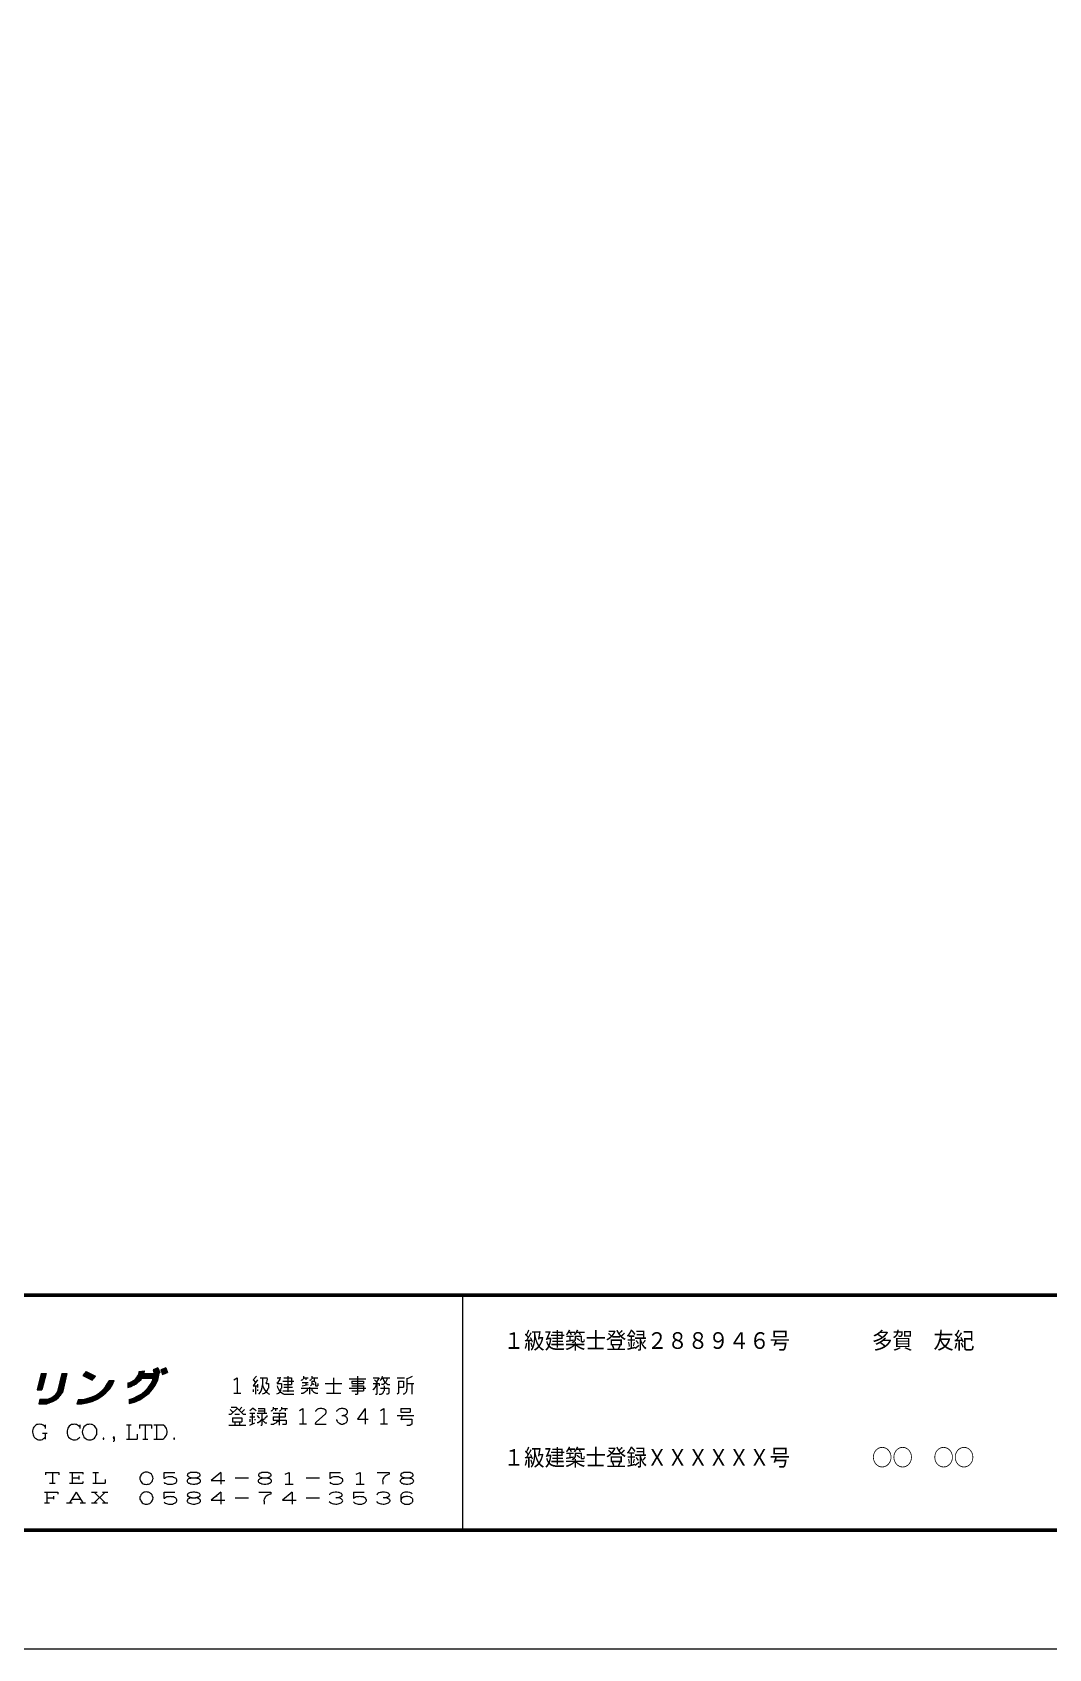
# Model space of a CAD drawing. Units: millimetres on the paper, enlarged 100 times. Extents: x -42050 to 42050, y -29700 to 29700.
# Drawn here: x -29309 to -16347, y -29700 to -9071 of the extents above; entities that cross this region are included whole.
import ezdxf
from ezdxf.enums import TextEntityAlignment as Align

# ---------------------------------------------------------------- set-up
doc = ezdxf.new("R2010")
doc.units = ezdxf.units.MM
doc.header["$LTSCALE"] = 100
doc.layers.add('F-C_', color=134, linetype='Continuous', lineweight=18)
doc.styles.add('ＭＳ Ｐゴシック', font='')
doc.styles.get('ＭＳ Ｐゴシック').set_extended_font_data('MS PGothic')

msp = doc.modelspace()

# ---------------------------------------------------------------- linework, layer by layer
at = {"layer": 'F-C_', "color": 2}
for p, q in [((-39835, -25185), (40195, -25185)), ((-39820, -25170), (40180, -25170)), ((-39820, -25200), (40180, -25200)), ((-23820, -28185), (-23820, -25185)), ((-39850, -28200), (40210, -28200)), ((-39835, -28185), (40195, -28185)), ((-39820, -28170), (40180, -28170))]:
    msp.add_line(p, q, dxfattribs=at)
at = {"layer": 'F-C_'}
for p, q in [((-29201.1, -26198.4), (-29137.4, -26198.4)), ((-29198.6, -26187.8), (-29134.7, -26187.8)), ((-29134.7, -26187.8), (-29187.6, -26394.9)), ((-28932, -26187.8), (-28989.3, -26419.2)), ((-28934.6, -26198.4), (-28870.6, -26198.4)), ((-28932, -26187.8), (-28868.1, -26187.8)), ((-28868.1, -26187.8), (-28925.4, -26430.2)), ((-28621.3, -26161.4), (-28663.1, -26212.1)), ((-28651.9, -26198.4), (-28549.8, -26198.4)), ((-28642.8, -26187.4), (-28571, -26187.4)), ((-28633.7, -26176.4), (-28592.3, -26176.4)), ((-28624.6, -26165.4), (-28613.5, -26165.4)), ((-28621.3, -26161.4), (-28502.3, -26223.1)), ((-27953.2, -26198.4), (-27693.5, -26198.4)), ((-27951.4, -26194.4), (-27944.8, -26174.6)), ((-27949.1, -26187.4), (-27887.4, -26187.4)), ((-27945.4, -26176.4), (-27883.1, -26176.4)), ((-27944.8, -26161.4), (-27876.5, -26154.8)), ((-27944.8, -26174.6), (-27944.8, -26161.4)), ((-27944.8, -26165.4), (-27878.9, -26165.4)), ((-27887.5, -26187.8), (-27876.5, -26159.2)), ((-27887.5, -26187.8), (-27755.3, -26187.8)), ((-27876.5, -26159.2), (-27876.5, -26154.8)), ((-27706.8, -26115.1), (-27768.5, -26139.3)), ((-27768.5, -26139.3), (-27755.3, -26187.8)), ((-27767.4, -26143.4), (-27696.7, -26143.4)), ((-27764.4, -26154.4), (-27692.8, -26154.4)), ((-27761.4, -26165.4), (-27688.9, -26165.4)), ((-27758.4, -26176.4), (-27684.9, -26176.4)), ((-27755.4, -26187.4), (-27723.1, -26187.4)), ((-27750.7, -26132.3), (-27700.7, -26132.3)), ((-27722.7, -26121.3), (-27704.6, -26121.3)), ((-27706.8, -26115.1), (-27684.8, -26176.8)), ((-27605.5, -26115.1), (-27671.6, -26139.3)), ((-27670.1, -26143.4), (-27596.4, -26143.4)), ((-27666.2, -26154.4), (-27592.9, -26154.4)), ((-27662.3, -26165.4), (-27589.3, -26165.4)), ((-27658.3, -26176.4), (-27585.8, -26176.4)), ((-27654.4, -26187.4), (-27613.7, -26187.4)), ((-27652.5, -26132.3), (-27599.9, -26132.3)), ((-27650.5, -26198.4), (-27642.7, -26198.4)), ((-27622.4, -26121.3), (-27603.5, -26121.3)), ((-27605.5, -26115.1), (-27585.6, -26176.8)), ((-29244.9, -26385.7), (-29185.2, -26385.7)), ((-29242.3, -26374.7), (-29182.4, -26374.7)), ((-29239.7, -26363.7), (-29179.6, -26363.7)), ((-29237.2, -26352.7), (-29176.8, -26352.7)), ((-29234.6, -26341.7), (-29174, -26341.7)), ((-29232, -26330.7), (-29171.1, -26330.7)), ((-29229.4, -26319.6), (-29168.3, -26319.6)), ((-29226.9, -26308.6), (-29165.5, -26308.6)), ((-29224.3, -26297.6), (-29162.7, -26297.6)), ((-29221.7, -26286.6), (-29159.9, -26286.6)), ((-29219.1, -26275.6), (-29157.1, -26275.6)), ((-29216.5, -26264.6), (-29154.3, -26264.6)), ((-29214, -26253.5), (-29151.5, -26253.5)), ((-29211.4, -26242.5), (-29148.7, -26242.5)), ((-29208.8, -26231.5), (-29145.8, -26231.5)), ((-29206.2, -26220.5), (-29143, -26220.5)), ((-29203.7, -26209.5), (-29140.2, -26209.5)), ((-28983.7, -26396.8), (-28917.4, -26396.8)), ((-28981, -26385.7), (-28914.8, -26385.7)), ((-28978.2, -26374.7), (-28912.2, -26374.7)), ((-28975.5, -26363.7), (-28909.6, -26363.7)), ((-28972.8, -26352.7), (-28907, -26352.7)), ((-28970.1, -26341.7), (-28904.4, -26341.7)), ((-28967.3, -26330.7), (-28901.8, -26330.7)), ((-28964.6, -26319.6), (-28899.2, -26319.6)), ((-28961.9, -26308.6), (-28896.6, -26308.6)), ((-28959.1, -26297.6), (-28894, -26297.6)), ((-28956.4, -26286.6), (-28891.4, -26286.6)), ((-28953.7, -26275.6), (-28888.8, -26275.6)), ((-28951, -26264.6), (-28886.2, -26264.6)), ((-28948.2, -26253.5), (-28883.6, -26253.5)), ((-28945.5, -26242.5), (-28881, -26242.5)), ((-28942.8, -26231.5), (-28878.4, -26231.5)), ((-28940, -26220.5), (-28875.8, -26220.5)), ((-28937.3, -26209.5), (-28873.2, -26209.5)), ((-28663.1, -26212.1), (-28544.2, -26273.8)), ((-28661, -26209.5), (-28528.5, -26209.5)), ((-28646.9, -26220.5), (-28507.3, -26220.5)), ((-28625.7, -26231.5), (-28509.2, -26231.5)), ((-28604.4, -26242.5), (-28518.4, -26242.5)), ((-28583.2, -26253.5), (-28527.4, -26253.5)), ((-28561.9, -26264.5), (-28536.6, -26264.5)), ((-28544.2, -26273.8), (-28502.3, -26223.1)), ((-28409.9, -26396.8), (-28333.9, -26396.8)), ((-28400, -26385.7), (-28323.3, -26385.7)), ((-28390.1, -26374.7), (-28316.1, -26374.7)), ((-28380.3, -26363.7), (-28309.5, -26363.7)), ((-28372.5, -26352.7), (-28302.9, -26352.7)), ((-28365.9, -26341.7), (-28296.2, -26341.7)), ((-28359.3, -26330.7), (-28289.6, -26330.7)), ((-28352.7, -26319.6), (-28284.3, -26319.6)), ((-28346.4, -26308.6), (-28279.3, -26308.6)), ((-28340.2, -26297.6), (-28274.2, -26297.6)), ((-28334.1, -26286.6), (-28269.2, -26286.6)), ((-28328.2, -26276), (-28264.3, -26276)), ((-28090.2, -26306.8), (-28063.8, -26302.4)), ((-28090.2, -26306.8), (-28090.2, -26366.3)), ((-28090.2, -26308.6), (-27969.5, -26308.6)), ((-28090.2, -26319.6), (-27979.7, -26319.6)), ((-28090.2, -26330.7), (-28002.6, -26330.7)), ((-28090.2, -26341.7), (-28026.1, -26341.7)), ((-28090.2, -26352.7), (-28049.7, -26352.7)), ((-28090.2, -26366.3), (-28050.6, -26353.1)), ((-28090.2, -26363.7), (-28082.5, -26363.7)), ((-28063.8, -26302.4), (-28039.6, -26289.2)), ((-28055, -26297.6), (-27959.2, -26297.6)), ((-28035.2, -26286.6), (-27948.4, -26286.6)), ((-28017, -26275.6), (-27935.3, -26275.6)), ((-28003.3, -26264.6), (-27922.6, -26264.6)), ((-27990.7, -26253.5), (-27917.1, -26253.5)), ((-27979.7, -26242.5), (-27702.6, -26242.5)), ((-27971.4, -26231.5), (-27700.3, -26231.5)), ((-27963.7, -26220.5), (-27698, -26220.5)), ((-27958.3, -26209.5), (-27695.7, -26209.5)), ((-27914, -26247.3), (-27768.5, -26247.3)), ((-27857.2, -26396.8), (-27784, -26396.8)), ((-27847.3, -26385.7), (-27774.9, -26385.7)), ((-27837.4, -26374.7), (-27767.4, -26374.7)), ((-27827.5, -26363.7), (-27759.9, -26363.7)), ((-27825.8, -26361.9), (-27792.8, -26315.6)), ((-27819.2, -26352.7), (-27752.4, -26352.7)), ((-27819.2, -26439), (-27775.1, -26386.1)), ((-27811.4, -26341.7), (-27744.9, -26341.7)), ((-27803.5, -26330.7), (-27737.5, -26330.7)), ((-27795.6, -26319.6), (-27732, -26319.6)), ((-27789.6, -26308.6), (-27726.5, -26308.6)), ((-27784.6, -26297.6), (-27721, -26297.6)), ((-27779.6, -26286.6), (-27715.5, -26286.6)), ((-27774.6, -26275.6), (-27709.9, -26275.6)), ((-27770.4, -26264.6), (-27707.1, -26264.6)), ((-27769.2, -26253.5), (-27704.9, -26253.5)), ((-26739.3, -26269.3), (-26695.3, -26241.3)), ((-26695.3, -26241.3), (-26695.3, -26437.2)), ((-26449.5, -26221.3), (-26493.4, -26269.3)), ((-26435.5, -26269.3), (-26493.4, -26345.2)), ((-26493.4, -26269.3), (-26461.4, -26303.3)), ((-26493.4, -26345.2), (-26435.5, -26345.2)), ((-26493.4, -26393.2), (-26493.4, -26423.2)), ((-26463.4, -26345.2), (-26463.4, -26453.2)), ((-26435.5, -26323.3), (-26435.5, -26365.2)), ((-26435.5, -26393.2), (-26435.5, -26407.2)), ((-26403.5, -26241.3), (-26315.5, -26241.3)), ((-26375.5, -26241.3), (-26375.5, -26329.2)), ((-26327.5, -26315.3), (-26295.6, -26315.3)), ((-26295.6, -26315.3), (-26295.6, -26375.2)), ((-26187.6, -26241.3), (-26143.7, -26241.3)), ((-26187.6, -26315.3), (-26129.7, -26315.3)), ((-26129.7, -26315.3), (-26129.7, -26375.2)), ((-26113.7, -26285.3), (-25975.8, -26285.3)), ((-26099.7, -26329.2), (-26005.8, -26329.2)), ((-26099.7, -26363.2), (-25991.8, -26363.2)), ((-26051.7, -26221.3), (-26051.7, -26423.2)), ((-25881.9, -26375.2), (-25668, -26375.2)), ((-25867.9, -26301.3), (-25789.9, -26301.3)), ((-25867.9, -26345.2), (-25789.9, -26329.2)), ((-25849.9, -26221.3), (-25849.9, -26257.3)), ((-25849.9, -26241.3), (-25789.9, -26241.3)), ((-25819.9, -26241.3), (-25819.9, -26269.3)), ((-25819.9, -26301.3), (-25819.9, -26337.2)), ((-25805.9, -26375.2), (-25805.9, -26407.2)), ((-25775.9, -26363.2), (-25775.9, -26453.2)), ((-25743.9, -26329.2), (-25759.9, -26345.2)), ((-25743.9, -26221.3), (-25743.9, -26257.3)), ((-25743.9, -26241.3), (-25668, -26241.3)), ((-25743.9, -26285.3), (-25716, -26285.3)), ((-25743.9, -26285.3), (-25743.9, -26329.2)), ((-25743.9, -26375.2), (-25743.9, -26407.2)), ((-25730, -26315.3), (-25716, -26329.2)), ((-25716, -26241.3), (-25716, -26285.3)), ((-25716, -26285.3), (-25698, -26301.3)), ((-25698, -26301.3), (-25698, -26345.2)), ((-25698, -26345.2), (-25668, -26345.2)), ((-25668, -26315.3), (-25668, -26345.2)), ((-25574.1, -26315.3), (-25362.2, -26315.3)), ((-25470.1, -26241.3), (-25470.1, -26437.2)), ((-25268.3, -26257.3), (-25054.4, -26257.3)), ((-25268.3, -26375.2), (-25054.4, -26375.2)), ((-25162.3, -26221.3), (-25162.3, -26453.2)), ((-24960.5, -26241.3), (-24884.5, -26241.3)), ((-24946.5, -26269.3), (-24900.5, -26315.3)), ((-24884.5, -26241.3), (-24920.5, -26295.3)), ((-24914.5, -26315.3), (-24914.5, -26453.2)), ((-24840.6, -26329.2), (-24854.6, -26329.2)), ((-24842.6, -26241.3), (-24748.6, -26241.3)), ((-24822.6, -26345.2), (-24822.6, -26407.2)), ((-24776.6, -26329.2), (-24748.6, -26329.2)), ((-24654.7, -26241.3), (-24562.8, -26241.3)), ((-24638.7, -26285.3), (-24638.7, -26437.2)), ((-24638.7, -26363.2), (-24576.8, -26363.2)), ((-24530.8, -26257.3), (-24530.8, -26393.2)), ((-24530.8, -26315.3), (-24442.8, -26315.3)), ((-24468.8, -26315.3), (-24468.8, -26453.2)), ((-29214, -26513.9), (-29227.2, -26575.6)), ((-29227.2, -26575.6), (-29123.7, -26575.6)), ((-29226.7, -26573), (-29117, -26573)), ((-29224.3, -26562), (-29088.7, -26562)), ((-29222, -26551), (-29061.6, -26551)), ((-29219.6, -26540), (-29038.9, -26540)), ((-29217.2, -26529), (-29021.2, -26529)), ((-29214.9, -26517.9), (-29004.9, -26517.9)), ((-29214, -26513.9), (-29117.1, -26513.9)), ((-29096, -26506.9), (-28990.2, -26506.9)), ((-29066.7, -26495.9), (-28975.7, -26495.9)), ((-29047.5, -26484.9), (-28966.3, -26484.9)), ((-29032.4, -26473.9), (-28956.8, -26473.9)), ((-29020.2, -26462.9), (-28947.7, -26462.9)), ((-29009.5, -26451.8), (-28939.9, -26451.8)), ((-28999.7, -26440.8), (-28932, -26440.8)), ((-28991.9, -26429.8), (-28925.3, -26429.8)), ((-28989.2, -26418.8), (-28922.7, -26418.8)), ((-28986.4, -26407.8), (-28920.1, -26407.8)), ((-28720.4, -26518.3), (-28742.5, -26575.6)), ((-28742.5, -26575.6), (-28676.4, -26575.6)), ((-28741.5, -26573), (-28663.8, -26573)), ((-28737.2, -26562), (-28610.9, -26562)), ((-28733, -26551), (-28568.3, -26551)), ((-28728.8, -26540), (-28534.2, -26540)), ((-28724.5, -26529), (-28511.4, -26529)), ((-28720.4, -26518.3), (-28665.3, -26518.3)), ((-28676.4, -26575.6), (-28612.5, -26562.4)), ((-28663.8, -26517.9), (-28488.6, -26517.9)), ((-28619.7, -26506.9), (-28468.9, -26506.9)), ((-28612.5, -26562.4), (-28544.2, -26544.8)), ((-28580.9, -26495.9), (-28451, -26495.9)), ((-28546.2, -26484.9), (-28433.1, -26484.9)), ((-28544.2, -26544.8), (-28480.3, -26513.9)), ((-28515.6, -26473.9), (-28417.2, -26473.9)), ((-28504.5, -26469.9), (-28458.2, -26439)), ((-28494, -26462.9), (-28404, -26462.9)), ((-28477.5, -26451.8), (-28390.8, -26451.8)), ((-28460.9, -26440.8), (-28377.5, -26440.8)), ((-28447.4, -26429.8), (-28365.5, -26429.8)), ((-28434.4, -26418.8), (-28354.9, -26418.8)), ((-28421.5, -26407.8), (-28344.4, -26407.8)), ((-28074.8, -26518.3), (-28017.5, -26502.9)), ((-28074.8, -26518.3), (-28072.6, -26569)), ((-28074.4, -26529), (-27952, -26529)), ((-28073.9, -26540), (-27976.4, -26540)), ((-28073.4, -26517.9), (-27930.7, -26517.9)), ((-28073.4, -26551), (-28000.8, -26551)), ((-28072.9, -26562), (-28042.6, -26562)), ((-28072.6, -26569), (-28006.5, -26553.6)), ((-28032.4, -26506.9), (-27913.6, -26506.9)), ((-28004.1, -26495.9), (-27896.5, -26495.9)), ((-27982.9, -26484.9), (-27879.3, -26484.9)), ((-27961.7, -26473.9), (-27864.5, -26473.9)), ((-27942.2, -26462.9), (-27850.2, -26462.9)), ((-27922.8, -26451.8), (-27835.9, -26451.8)), ((-27906.2, -26440.8), (-27821.6, -26440.8)), ((-27893.3, -26429.8), (-27811.5, -26429.8)), ((-27880.5, -26418.8), (-27802.4, -26418.8)), ((-27867.6, -26407.8), (-27793.2, -26407.8)), ((-26739.3, -26437.2), (-26649.3, -26437.2)), ((-26113.7, -26407.2), (-25975.8, -26407.2)), ((-26099.7, -26453.2), (-25975.8, -26453.2)), ((-25881.9, -26437.2), (-25849.9, -26437.2)), ((-25698, -26437.2), (-25668, -26437.2)), ((-25558.1, -26437.2), (-25376.2, -26437.2)), ((-25234.3, -26407.2), (-25086.4, -26407.2)), ((-25192.3, -26453.2), (-25162.3, -26453.2)), ((-24930.5, -26453.2), (-24914.5, -26453.2)), ((-24884.5, -26453.2), (-24854.6, -26453.2)), ((-24638.7, -26437.2), (-24654.7, -26453.2)), ((-26801.2, -26709), (-26773.2, -26709)), ((-26749.2, -26687), (-26787.2, -26647)), ((-26773.2, -26619), (-26709.3, -26619)), ((-26773.2, -26709), (-26695.3, -26633)), ((-26757.2, -26754.9), (-26757.2, -26802.9)), ((-26757.2, -26754.9), (-26635.3, -26754.9)), ((-26757.2, -26802.9), (-26635.3, -26802.9)), ((-26727.3, -26709), (-26665.3, -26709)), ((-26727.3, -26802.9), (-26727.3, -26846.9)), ((-26709.3, -26619), (-26619.3, -26709)), ((-26635.3, -26619), (-26671.3, -26655)), ((-26665.3, -26802.9), (-26665.3, -26846.9)), ((-26601.4, -26647), (-26643.3, -26687)), ((-26635.3, -26754.9), (-26635.3, -26802.9)), ((-26619.3, -26709), (-26587.4, -26709)), ((-26493.4, -26629), (-26533.4, -26665)), ((-26533.4, -26695), (-26471.4, -26695)), ((-26533.4, -26741), (-26471.4, -26741)), ((-26533.4, -26770.9), (-26533.4, -26802.9)), ((-26533.4, -26846.9), (-26471.4, -26816.9)), ((-26503.4, -26695), (-26503.4, -26832.9)), ((-26493.4, -26629), (-26455.5, -26665)), ((-26489.4, -26633), (-26471.4, -26647)), ((-26471.4, -26770.9), (-26471.4, -26784.9)), ((-26441.5, -26695), (-26319.5, -26695)), ((-26427.5, -26665), (-26347.5, -26665)), ((-26381.5, -26695), (-26381.5, -26846.9)), ((-26381.5, -26770.9), (-26347.5, -26770.9)), ((-26373.5, -26782.9), (-26337.5, -26816.9)), ((-26337.5, -26816.9), (-26319.5, -26816.9)), ((-26237.6, -26619), (-26237.6, -26647)), ((-26237.6, -26633), (-26177.6, -26633)), ((-26237.6, -26741), (-26083.7, -26741)), ((-26207.6, -26633), (-26207.6, -26665)), ((-26177.6, -26784.9), (-26177.6, -26802.9)), ((-26161.7, -26695), (-26161.7, -26846.9)), ((-26131.7, -26619), (-26131.7, -26647)), ((-26131.7, -26633), (-26053.7, -26633)), ((-26083.7, -26633), (-26083.7, -26665)), ((-26069.7, -26784.9), (-26069.7, -26832.9)), ((-25901.4, -26661), (-25857.4, -26633)), ((-25857.4, -26633), (-25857.4, -26828.9)), ((-25699, -26669), (-25699, -26673)), ((-25699, -26832.9), (-25694.6, -26814.8)), ((-25694.6, -26814.8), (-25682.8, -26803.1)), ((-25575.1, -26709), (-25682.8, -26803.1)), ((-25605, -26637), (-25617, -26633)), ((-25595, -26639), (-25605, -26637)), ((-25346.2, -26633), (-25370.1, -26633)), ((-25360.1, -26725), (-25346.2, -26725)), ((-25334.2, -26637), (-25346.2, -26633)), ((-25346.2, -26725), (-25334.2, -26719)), ((-25334.2, -26727), (-25346.2, -26725)), ((-25324.2, -26639), (-25334.2, -26637)), ((-25334.2, -26719), (-25324.2, -26719)), ((-25324.2, -26731), (-25334.2, -26727)), ((-25065.5, -26633), (-25065.5, -26832.9)), ((-24868.6, -26661), (-24824.6, -26633)), ((-24824.6, -26633), (-24824.6, -26828.9)), ((-24654.7, -26725), (-24442.8, -26725)), ((-24610.7, -26633), (-24610.7, -26681)), ((-24610.7, -26633), (-24488.8, -26633)), ((-24610.7, -26681), (-24488.8, -26681)), ((-24590.7, -26725), (-24610.7, -26784.9)), ((-24604.7, -26770.9), (-24468.8, -26770.9)), ((-24488.8, -26633), (-24488.8, -26681)), ((-24468.8, -26770.9), (-24468.8, -26832.9)), ((-29274.1, -27013.6), (-29258.1, -27021.5)), ((-29250.1, -26839.7), (-29266.1, -26847.7)), ((-29178.1, -26949.6), (-29120.2, -26949.6)), ((-29166.1, -27019.6), (-29152.1, -27007.6)), ((-29146.1, -26867.7), (-29158.1, -26855.7)), ((-29152.1, -27007.6), (-29146.1, -27001.6)), ((-29146.1, -26841.7), (-29146.1, -26889.6)), ((-29146.1, -26949.6), (-29146.1, -27025.5)), ((-28726.4, -27019.6), (-28710.4, -27007.6)), ((-28704.5, -26867.7), (-28718.4, -26855.7)), ((-28710.4, -27007.6), (-28704.5, -27001.6)), ((-28704.5, -26841.7), (-28704.5, -26889.6)), ((-28560.6, -26837.7), (-28578.5, -26833.7)), ((-28544.6, -26839.7), (-28560.6, -26837.7)), ((-28270.8, -26993.6), (-28278.7, -27011.6)), ((-28270.8, -26993.6), (-28270.8, -27025.5)), ((-28270.8, -26993.6), (-28266.8, -27011.6)), ((-28108.9, -26841.7), (-28046.9, -26841.7)), ((-28078.9, -26841.7), (-28078.9, -27025.5)), ((-27973, -26963.6), (-27973, -27025.5)), ((-27943, -26841.7), (-27791.1, -26841.7)), ((-27943, -26841.7), (-27943, -26889.6)), ((-27869, -26841.7), (-27869, -27025.5)), ((-27791.1, -26841.7), (-27791.1, -26889.6)), ((-27761.1, -26841.7), (-27645.2, -26841.7)), ((-27727.1, -26841.7), (-27727.1, -27025.5)), ((-27605.2, -26875.6), (-27619.2, -26861.7)), ((-27619.2, -27005.6), (-27609.2, -26991.6)), ((-26801.2, -26846.9), (-26587.4, -26846.9)), ((-26395.5, -26846.9), (-26381.5, -26846.9)), ((-26265.6, -26832.9), (-26225.6, -26832.9)), ((-26117.7, -26832.9), (-26069.7, -26832.9)), ((-25901.4, -26828.9), (-25811.4, -26828.9)), ((-25699, -26832.9), (-25561.1, -26832.9)), ((-25370.1, -26832.9), (-25346.2, -26832.9)), ((-25346.2, -26832.9), (-25334.2, -26826.9)), ((-25334.2, -26826.9), (-25324.2, -26824.9)), ((-24868.6, -26828.9), (-24778.6, -26828.9)), ((-24530.8, -26846.9), (-24488.8, -26846.9)), ((-24468.8, -26832.9), (-24488.8, -26846.9)), ((-28560.6, -27033.5), (-28544.6, -27029.5)), ((-28108.9, -27025.5), (-27973, -27025.5)), ((-27899, -27025.5), (-27835.1, -27025.5)), ((-27761.1, -27025.5), (-27645.2, -27025.5)), ((-29139.6, -27450.2), (-29139.6, -27482.2)), ((-29139.6, -27450.2), (-28971.7, -27450.2)), ((-29089.6, -27588.1), (-29019.7, -27588.1)), ((-29053.7, -27450.2), (-29053.7, -27588.1)), ((-28971.7, -27450.2), (-28971.7, -27482.2)), ((-28835.8, -27450.2), (-28665.9, -27450.2)), ((-28835.8, -27588.1), (-28665.9, -27588.1)), ((-28801.8, -27450.2), (-28801.8, -27588.1)), ((-28801.8, -27518.1), (-28715.9, -27518.1)), ((-28715.9, -27496.1), (-28715.9, -27542.1)), ((-28665.9, -27450.2), (-28665.9, -27472.2)), ((-28665.9, -27566.1), (-28665.9, -27588.1)), ((-28538, -27450.2), (-28466.1, -27450.2)), ((-28538, -27588.1), (-28380.1, -27588.1)), ((-28504, -27450.2), (-28504, -27588.1)), ((-28380.1, -27542.1), (-28380.1, -27588.1)), ((-27930.4, -27500.1), (-27938.4, -27510.1)), ((-27882.5, -27452.2), (-27896.5, -27458.2)), ((-27896.5, -27594.1), (-27882.5, -27600.1)), ((-27772.5, -27510.1), (-27776.5, -27500.1)), ((-27628.6, -27450.2), (-27490.7, -27450.2)), ((-27628.6, -27530.1), (-27628.6, -27450.2)), ((-27612.7, -27588.1), (-27584.7, -27600.1)), ((-27594.7, -27510.1), (-27606.7, -27516.1)), ((-27320.9, -27500.1), (-27312.9, -27508.1)), ((-27186.9, -27508.1), (-27179, -27500.1)), ((-26905.1, -27450.2), (-27027.1, -27554.1)), ((-27027.1, -27554.1), (-26855.2, -27554.1)), ((-26957.1, -27496.1), (-26973.1, -27508.1)), ((-26905.1, -27450.2), (-26905.1, -27600.1)), ((-26723.3, -27518.1), (-26551.4, -27518.1)), ((-26415.5, -27500.1), (-26405.5, -27508.1)), ((-26357.5, -27452.2), (-26385.5, -27452.2)), ((-26385.5, -27516.1), (-26371.5, -27518.1)), ((-26373.5, -27518.1), (-26315.6, -27518.1)), ((-26373.5, -27596.1), (-26357.5, -27600.1)), ((-26279.6, -27508.1), (-26275.6, -27500.1)), ((-26083.7, -27472.2), (-26031.8, -27450.2)), ((-26083.7, -27600.1), (-25981.8, -27600.1)), ((-26031.8, -27450.2), (-26031.8, -27600.1)), ((-25815.9, -27518.1), (-25646, -27518.1)), ((-25516.1, -27450.2), (-25378.2, -27450.2)), ((-25516.1, -27450.2), (-25516.1, -27530.1)), ((-25178.3, -27472.2), (-25126.4, -27450.2)), ((-25178.3, -27600.1), (-25076.4, -27600.1)), ((-25126.4, -27450.2), (-25126.4, -27600.1)), ((-24840.6, -27566.1), (-24840.6, -27600.1)), ((-24810.6, -27500.1), (-24824.6, -27514.1)), ((-24600.7, -27500.1), (-24594.7, -27508.1)), ((-24594.7, -27508.1), (-24584.8, -27510.1)), ((-24576.8, -27528.1), (-24586.8, -27528.1)), ((-24586.8, -27588.1), (-24576.8, -27594.1)), ((-24570.8, -27452.2), (-24584.8, -27460.2)), ((-24584.8, -27510.1), (-24570.8, -27516.1)), ((-24546.8, -27452.2), (-24570.8, -27452.2)), ((-24558.8, -27518.1), (-24500.8, -27518.1)), ((-24528.8, -27450.2), (-24546.8, -27452.2)), ((-24546.8, -27600.1), (-24518.8, -27600.1)), ((-24470.8, -27508.1), (-24460.8, -27500.1)), ((-29155.6, -27704), (-28983.7, -27704)), ((-29155.6, -27839.9), (-29089.6, -27839.9)), ((-29123.6, -27704), (-29123.6, -27839.9)), ((-29123.6, -27773.9), (-29037.7, -27773.9)), ((-29037.7, -27752), (-29037.7, -27791.9)), ((-28983.7, -27704), (-28983.7, -27726)), ((-28871.8, -27839.9), (-28801.8, -27839.9)), ((-28749.9, -27704), (-28835.8, -27839.9)), ((-28809.8, -27791.9), (-28697.9, -27791.9)), ((-28749.9, -27704), (-28665.9, -27839.9)), ((-28699.9, -27839.9), (-28631.9, -27839.9)), ((-28554, -27704), (-28484, -27704)), ((-28554, -27839.9), (-28484, -27839.9)), ((-28520, -27704), (-28380.1, -27839.9)), ((-28380.1, -27704), (-28520, -27839.9)), ((-28416.1, -27704), (-28346.1, -27704)), ((-28416.1, -27839.9), (-28346.1, -27839.9)), ((-27930.4, -27752), (-27938.4, -27764)), ((-27882.5, -27704), (-27896.5, -27712)), ((-27768.5, -27776), (-27776.5, -27752)), ((-27628.6, -27783.9), (-27628.6, -27704)), ((-27628.6, -27704), (-27490.7, -27704)), ((-27594.7, -27764), (-27606.7, -27770)), ((-27598.7, -27847.9), (-27584.7, -27849.9)), ((-27578.7, -27760), (-27594.7, -27764)), ((-27520.7, -27762), (-27536.7, -27760)), ((-27312.9, -27760), (-27302.9, -27764)), ((-27280.9, -27773.9), (-27222.9, -27773.9)), ((-27196.9, -27764), (-27186.9, -27760)), ((-26905.1, -27704), (-27027.1, -27805.9)), ((-27027.1, -27805.9), (-26855.2, -27805.9)), ((-26957.1, -27752), (-26973.1, -27760)), ((-26905.1, -27704), (-26905.1, -27853.9)), ((-26723.3, -27773.9), (-26551.4, -27773.9)), ((-26421.5, -27704), (-26267.6, -27704)), ((-26351.5, -27819.9), (-26351.5, -27853.9)), ((-26325.5, -27754), (-26335.5, -27764)), ((-26267.6, -27704), (-26267.6, -27726)), ((-25995.8, -27704), (-26119.7, -27805.9)), ((-26119.7, -27805.9), (-25945.8, -27805.9)), ((-25995.8, -27704), (-25995.8, -27853.9)), ((-25815.9, -27773.9), (-25646, -27773.9)), ((-25524.1, -27819.9), (-25504.1, -27839.9)), ((-25386.2, -27764), (-25366.2, -27754)), ((-25212.3, -27704), (-25212.3, -27783.9)), ((-25212.3, -27704), (-25076.4, -27704)), ((-25164.4, -27760), (-25178.3, -27764)), ((-25148.4, -27760), (-25164.4, -27760)), ((-25134.4, -27756), (-25148.4, -27760)), ((-25118.4, -27760), (-25134.4, -27756)), ((-25090.4, -27764), (-25118.4, -27760)), ((-24792.6, -27768), (-24768.6, -27760)), ((-24608.7, -27742), (-24608.7, -27819.9)), ((-24570.8, -27764), (-24590.8, -27773.9)), ((-24570.8, -27706), (-24582.7, -27712)), ((-24582.7, -27841.9), (-24570.8, -27847.9)), ((-24556.8, -27760), (-24570.8, -27764)), ((-24570.8, -27847.9), (-24556.8, -27853.9)), ((-24546.8, -27756), (-24556.8, -27760)), ((-24520.8, -27702), (-24548.8, -27702)), ((-24518.8, -27756), (-24546.8, -27756)), ((-24490.8, -27764), (-24518.8, -27756)), ((-25154.4, -27853.9), (-25106.4, -27853.9)), ((-24556.8, -27853.9), (-24504.8, -27853.9))]:
    msp.add_line(p, q, dxfattribs=at)
at = {"layer": 'F-C_', "color": 2}
msp.add_lwpolyline([(-42050, -29700), (42050, -29700), (42050, 29700), (-42050, 29700)], close=True, dxfattribs=at)
at = {"layer": 'F-C_'}
for points in [[(-29198.6, -26187.8), (-29247.1, -26394.9), (-29187.6, -26394.9)], [(-28039.6, -26289.2), (-28017.5, -26276), (-27995.5, -26258.3), (-27977.9, -26240.7), (-27962.4, -26218.7), (-27951.4, -26194.4)], [(-27775.1, -26386.1), (-27737.7, -26331), (-27709, -26273.8), (-27695.8, -26209.9), (-27691.4, -26187.8)], [(-27684.8, -26176.8), (-27724.5, -26187.8), (-27691.4, -26187.8)], [(-27671.6, -26139.3), (-27649.5, -26201), (-27585.6, -26176.8)], [(-28480.3, -26513.9), (-28423, -26478.7), (-28370.1, -26434.6), (-28321.6, -26383.9), (-28288.6, -26328.8), (-28264.3, -26276)], [(-28458.2, -26439), (-28414.2, -26401.6), (-28376.7, -26359.7), (-28350.2, -26315.6), (-28328.2, -26276)], [(-28050.6, -26353.1), (-28017.5, -26337.7), (-27980.1, -26320), (-27951.4, -26289.2), (-27922.8, -26264.9), (-27914, -26247.3)], [(-28017.5, -26502.9), (-27962.4, -26474.3), (-27911.8, -26445.6), (-27865.5, -26406), (-27825.8, -26361.9)], [(-27792.8, -26315.6), (-27770.7, -26267.1), (-27768.5, -26247.3)], [(-26099.7, -26241.3), (-26005.8, -26241.3), (-26005.8, -26329.2)], [(-25234.3, -26285.3), (-25086.4, -26285.3), (-25086.4, -26315.3)], [(-25234.3, -26285.3), (-25234.3, -26315.3), (-25086.4, -26315.3)], [(-25234.3, -26345.2), (-25086.4, -26345.2), (-25086.4, -26407.2)], [(-24960.5, -26315.3), (-24884.5, -26315.3), (-24884.5, -26345.2)], [(-24870.6, -26375.2), (-24762.6, -26375.2), (-24762.6, -26437.2), (-24776.6, -26453.2), (-24792.6, -26453.2)], [(-24638.7, -26285.3), (-24576.8, -26285.3), (-24576.8, -26363.2)], [(-29123.7, -26575.6), (-29084, -26560.2), (-29046.5, -26544.8), (-29011.3, -26522.7), (-28976, -26496.3), (-28949.6, -26465.5), (-28927.6, -26434.6), (-28925.4, -26430.2)], [(-29117.1, -26513.9), (-29090.6, -26505.1), (-29062, -26494.1), (-29037.7, -26478.7), (-29015.7, -26458.8), (-28998.1, -26439), (-28989.3, -26419.2)], [(-28665.3, -26518.3), (-28612.5, -26505.1), (-28559.6, -26489.7), (-28504.5, -26469.9)], [(-28006.5, -26553.6), (-27938.2, -26522.7), (-27876.5, -26483.1), (-27819.2, -26439)], [(-26441.5, -26725), (-26427.5, -26741), (-26411.5, -26754.9)], [(-26381.5, -26770.9), (-26395.5, -26784.9), (-26411.5, -26802.9), (-26427.5, -26816.9), (-26441.5, -26816.9)], [(-26427.5, -26633), (-26347.5, -26633), (-26347.5, -26695)], [(-26319.5, -26725), (-26319.5, -26741), (-26337.5, -26754.9), (-26347.5, -26770.9)], [(-26237.6, -26695), (-26083.7, -26695), (-26083.7, -26741)], [(-26237.6, -26741), (-26237.6, -26784.9), (-26069.7, -26784.9)], [(-25617, -26633), (-25641, -26633), (-25653, -26637), (-25663, -26639), (-25671, -26643), (-25681, -26651), (-25689, -26657), (-25691, -26661), (-25699, -26669)], [(-25575.1, -26709), (-25567.1, -26701), (-25565.1, -26695), (-25561.1, -26687), (-25561.1, -26669), (-25567.1, -26657), (-25575.1, -26651), (-25587.1, -26643), (-25595, -26639)], [(-25370.1, -26633), (-25382.1, -26637), (-25392.1, -26639), (-25400.1, -26643), (-25410.1, -26651), (-25418.1, -26657), (-25420.1, -26661), (-25428.1, -26669), (-25428.1, -26673)], [(-25428.1, -26776.9), (-25428.1, -26784.9), (-25420.1, -26796.9), (-25418.1, -26804.9), (-25410.1, -26812.9), (-25400.1, -26818.9), (-25392.1, -26824.9), (-25382.1, -26826.9), (-25370.1, -26832.9)], [(-25324.2, -26719), (-25304.2, -26709), (-25296.2, -26701), (-25294.2, -26695), (-25290.2, -26687), (-25290.2, -26669), (-25296.2, -26657), (-25304.2, -26651), (-25316.2, -26643), (-25324.2, -26639)], [(-25324.2, -26824.9), (-25316.2, -26818.9), (-25304.2, -26812.9), (-25296.2, -26804.9), (-25294.2, -26796.9), (-25290.2, -26784.9), (-25290.2, -26768.9), (-25294.2, -26758.9), (-25296.2, -26751), (-25304.2, -26745), (-25316.2, -26739), (-25324.2, -26731)], [(-25065.5, -26633), (-25162.3, -26768.9), (-25026.5, -26768.9)], [(-29266.1, -26847.7), (-29276.1, -26859.7), (-29288, -26873.7), (-29298, -26885.6), (-29304, -26903.6), (-29308, -26921.6), (-29308, -26935.6), (-29304, -26955.6), (-29298, -26971.6), (-29294, -26985.6), (-29286.1, -27001.6), (-29274.1, -27013.6)], [(-29258.1, -27021.5), (-29244.1, -27029.5), (-29230.1, -27033.5), (-29210.1, -27035.5), (-29196.1, -27033.5), (-29180.1, -27029.5), (-29166.1, -27019.6)], [(-29158.1, -26855.7), (-29172.1, -26845.7), (-29188.1, -26837.7), (-29202.1, -26837.7), (-29218.1, -26833.7), (-29236.1, -26837.7), (-29250.1, -26839.7)], [(-28718.4, -26855.7), (-28732.4, -26845.7), (-28746.4, -26837.7), (-28760.4, -26837.7), (-28776.4, -26833.7), (-28790.4, -26837.7), (-28810.4, -26839.7), (-28824.4, -26847.7), (-28838.4, -26859.7), (-28846.4, -26873.7), (-28856.3, -26885.6), (-28864.3, -26921.6), (-28864.3, -26955.6), (-28860.3, -26971.6), (-28854.3, -26985.6), (-28846.4, -27001.6), (-28832.4, -27013.6), (-28818.4, -27021.5), (-28802.4, -27029.5), (-28788.4, -27033.5), (-28770.4, -27035.5), (-28758.4, -27033.5), (-28738.4, -27029.5), (-28726.4, -27019.6)], [(-28578.5, -26833.7), (-28592.5, -26837.7), (-28610.5, -26839.7), (-28624.5, -26847.7), (-28636.5, -26855.7), (-28650.5, -26869.7), (-28654.5, -26883.6), (-28664.5, -26897.6), (-28668.5, -26917.6), (-28672.5, -26933.6), (-28668.5, -26953.6), (-28664.5, -26967.6), (-28654.5, -26983.6), (-28650.5, -26999.6), (-28636.5, -27011.6), (-28624.5, -27021.5), (-28610.5, -27029.5), (-28592.5, -27033.5), (-28578.5, -27035.5), (-28560.6, -27033.5)], [(-28544.6, -27029.5), (-28530.6, -27021.5), (-28516.6, -27011.6), (-28506.6, -26999.6), (-28498.6, -26983.6), (-28488.6, -26967.6), (-28484.6, -26953.6), (-28484.6, -26917.6), (-28488.6, -26897.6), (-28498.6, -26883.6), (-28506.6, -26869.7), (-28516.6, -26855.7), (-28544.6, -26839.7)], [(-28278.7, -27011.6), (-28266.8, -27011.6), (-28266.8, -27041.5), (-28270.8, -27055.5), (-28278.7, -27055.5)], [(-27619.2, -26861.7), (-27631.2, -26853.7), (-27645.2, -26841.7)], [(-27645.2, -27025.5), (-27631.2, -27015.6), (-27619.2, -27005.6)], [(-27609.2, -26991.6), (-27597.2, -26975.6), (-27595.2, -26961.6), (-27591.2, -26941.6), (-27591.2, -26925.6), (-27595.2, -26907.6), (-27597.2, -26891.6), (-27605.2, -26875.6)], [(-27938.4, -27510.1), (-27938.4, -27538.1), (-27930.4, -27552.1), (-27926.4, -27566.1), (-27906.4, -27586.1), (-27896.5, -27594.1)], [(-27896.5, -27458.2), (-27906.4, -27464.2), (-27918.4, -27472.2), (-27926.4, -27486.2), (-27930.4, -27500.1)], [(-27776.5, -27500.1), (-27788.5, -27472.2), (-27802.5, -27464.2), (-27810.5, -27458.2), (-27826.5, -27452.2), (-27840.5, -27448.2), (-27868.5, -27448.2), (-27882.5, -27452.2)], [(-27882.5, -27600.1), (-27868.5, -27600.1), (-27852.5, -27604.1)], [(-27852.5, -27604.1), (-27840.5, -27600.1), (-27826.5, -27600.1), (-27810.5, -27594.1), (-27802.5, -27586.1), (-27788.5, -27574.1), (-27782.5, -27566.1), (-27776.5, -27552.1), (-27772.5, -27538.1), (-27768.5, -27528.1), (-27772.5, -27510.1)], [(-27606.7, -27516.1), (-27616.6, -27522.1), (-27624.6, -27528.1), (-27628.6, -27530.1)], [(-27628.6, -27576.1), (-27622.6, -27586.1), (-27612.7, -27588.1)], [(-27584.7, -27600.1), (-27522.7, -27600.1), (-27508.7, -27596.1), (-27496.7, -27590.1), (-27486.7, -27586.1), (-27476.7, -27580.1), (-27470.7, -27572.1), (-27464.8, -27560.1), (-27464.8, -27546.1), (-27476.7, -27530.1), (-27484.7, -27522.1), (-27496.7, -27518.1), (-27506.7, -27514.1), (-27520.7, -27508.1), (-27578.7, -27508.1), (-27594.7, -27510.1)], [(-27332.8, -27552.1), (-27334.8, -27560.1), (-27332.8, -27566.1)], [(-27167, -27482.2), (-27169, -27480.2), (-27173, -27472.2), (-27179, -27466.2), (-27186.9, -27460.2), (-27196.9, -27460.2), (-27208.9, -27452.2), (-27236.9, -27452.2), (-27250.9, -27450.2), (-27262.9, -27452.2), (-27290.9, -27452.2), (-27302.9, -27460.2), (-27312.9, -27460.2), (-27320.9, -27466.2), (-27330.8, -27472.2), (-27330.8, -27480.2), (-27332.8, -27482.2), (-27330.8, -27492.1), (-27330.8, -27496.1), (-27320.9, -27500.1)], [(-27280.9, -27518.1), (-27290.9, -27528.1), (-27302.9, -27528.1), (-27316.9, -27532.1), (-27324.8, -27542.1), (-27330.8, -27546.1), (-27332.8, -27552.1)], [(-27332.8, -27566.1), (-27330.8, -27574.1), (-27324.8, -27580.1), (-27316.9, -27586.1), (-27302.9, -27588.1), (-27290.9, -27594.1), (-27280.9, -27596.1), (-27262.9, -27600.1), (-27236.9, -27600.1), (-27222.9, -27596.1), (-27204.9, -27594.1), (-27194.9, -27588.1), (-27183, -27586.1), (-27175, -27580.1), (-27169, -27574.1), (-27165, -27566.1)], [(-27312.9, -27508.1), (-27302.9, -27510.1), (-27290.9, -27516.1), (-27276.9, -27518.1)], [(-27280.9, -27518.1), (-27222.9, -27518.1), (-27208.9, -27516.1), (-27196.9, -27510.1), (-27186.9, -27508.1)], [(-27165, -27566.1), (-27165, -27552.1), (-27169, -27546.1), (-27175, -27542.1), (-27183, -27532.1), (-27194.9, -27528.1), (-27204.9, -27528.1), (-27222.9, -27518.1)], [(-27179, -27500.1), (-27173, -27496.1), (-27169, -27492.1), (-27167, -27482.2)], [(-26373.5, -27518.1), (-26385.5, -27528.1), (-26395.5, -27528.1), (-26409.5, -27532.1), (-26415.5, -27542.1), (-26423.5, -27546.1), (-26427.5, -27552.1), (-26429.5, -27560.1), (-26427.5, -27566.1), (-26423.5, -27574.1), (-26415.5, -27580.1), (-26409.5, -27586.1), (-26395.5, -27588.1), (-26385.5, -27594.1), (-26373.5, -27596.1)], [(-26385.5, -27452.2), (-26395.5, -27460.2), (-26405.5, -27460.2), (-26415.5, -27466.2), (-26421.5, -27472.2), (-26423.5, -27480.2), (-26423.5, -27492.1), (-26421.5, -27496.1), (-26415.5, -27500.1)], [(-26405.5, -27508.1), (-26395.5, -27510.1), (-26385.5, -27516.1)], [(-26261.6, -27482.2), (-26263.6, -27480.2), (-26267.6, -27472.2), (-26275.6, -27466.2), (-26279.6, -27460.2), (-26291.6, -27460.2), (-26303.6, -27452.2), (-26329.5, -27452.2), (-26343.5, -27450.2), (-26357.5, -27452.2)], [(-26357.5, -27600.1), (-26329.5, -27600.1), (-26315.6, -27596.1), (-26299.6, -27594.1), (-26289.6, -27588.1), (-26277.6, -27586.1), (-26269.6, -27580.1), (-26263.6, -27574.1), (-26257.6, -27566.1)], [(-26315.6, -27518.1), (-26303.6, -27516.1), (-26291.6, -27510.1), (-26279.6, -27508.1)], [(-26257.6, -27566.1), (-26257.6, -27552.1), (-26263.6, -27546.1), (-26269.6, -27542.1), (-26277.6, -27532.1), (-26289.6, -27528.1), (-26299.6, -27528.1), (-26315.6, -27518.1)], [(-26275.6, -27500.1), (-26267.6, -27496.1), (-26263.6, -27492.1), (-26261.6, -27482.2)], [(-25516.1, -27576.1), (-25506.1, -27586.1), (-25496.1, -27588.1), (-25472.1, -27600.1), (-25410.2, -27600.1), (-25396.2, -27596.1), (-25382.2, -27590.1), (-25372.2, -27586.1), (-25364.2, -27580.1), (-25358.2, -27572.1), (-25350.2, -27560.1), (-25350.2, -27546.1), (-25352.2, -27538.1), (-25368.2, -27522.1), (-25380.2, -27518.1), (-25390.2, -27514.1), (-25404.2, -27508.1), (-25466.1, -27508.1), (-25480.1, -27510.1), (-25494.1, -27516.1), (-25504.1, -27522.1), (-25512.1, -27528.1), (-25516.1, -27530.1)], [(-24910.5, -27450.2), (-24756.6, -27450.2), (-24756.6, -27472.2), (-24778.6, -27480.2), (-24796.6, -27488.1), (-24810.6, -27500.1)], [(-24824.6, -27514.1), (-24836.6, -27528.1), (-24840.6, -27542.1), (-24844.6, -27558.1), (-24840.6, -27566.1)], [(-24586.8, -27528.1), (-24598.7, -27532.1), (-24606.7, -27542.1), (-24608.7, -27546.1), (-24616.7, -27552.1), (-24616.7, -27566.1), (-24608.7, -27574.1), (-24606.7, -27580.1), (-24598.7, -27586.1), (-24586.8, -27588.1)], [(-24584.8, -27460.2), (-24594.7, -27460.2), (-24600.7, -27466.2), (-24608.7, -27472.2), (-24608.7, -27480.2), (-24614.7, -27482.2), (-24608.7, -27492.1), (-24608.7, -27496.1), (-24600.7, -27500.1)], [(-24570.8, -27516.1), (-24558.8, -27518.1), (-24576.8, -27528.1)], [(-24576.8, -27594.1), (-24558.8, -27596.1), (-24546.8, -27600.1)], [(-24452.8, -27492.1), (-24452.8, -27480.2), (-24454.8, -27472.2), (-24460.8, -27466.2), (-24470.8, -27460.2), (-24478.8, -27460.2), (-24490.8, -27452.2), (-24518.8, -27452.2), (-24528.8, -27450.2)], [(-24518.8, -27600.1), (-24500.8, -27596.1), (-24490.8, -27594.1), (-24476.8, -27588.1), (-24462.8, -27586.1), (-24456.8, -27580.1), (-24452.8, -27574.1), (-24448.9, -27566.1), (-24442.8, -27560.1)], [(-24504.8, -27518.1), (-24490.8, -27516.1), (-24478.8, -27510.1), (-24470.8, -27508.1)], [(-24442.8, -27560.1), (-24448.9, -27552.1), (-24452.8, -27546.1), (-24456.8, -27542.1), (-24462.8, -27532.1), (-24476.8, -27528.1), (-24490.8, -27528.1), (-24500.8, -27518.1)], [(-24460.8, -27500.1), (-24454.8, -27496.1), (-24452.8, -27492.1)], [(-27938.4, -27764), (-27938.4, -27791.9), (-27930.4, -27803.9), (-27926.4, -27813.9), (-27918.4, -27827.9), (-27906.4, -27839.9), (-27896.5, -27845.9), (-27868.5, -27853.9)], [(-27896.5, -27712), (-27906.4, -27718), (-27918.4, -27726), (-27926.4, -27738), (-27930.4, -27752)], [(-27776.5, -27752), (-27782.5, -27738), (-27788.5, -27726), (-27802.5, -27718), (-27810.5, -27712), (-27826.5, -27704), (-27840.5, -27702), (-27852.5, -27698), (-27868.5, -27702), (-27882.5, -27704)], [(-27868.5, -27853.9), (-27840.5, -27853.9), (-27826.5, -27849.9), (-27810.5, -27845.9), (-27802.5, -27839.9), (-27788.5, -27827.9), (-27782.5, -27813.9), (-27776.5, -27803.9), (-27772.5, -27791.9), (-27768.5, -27776)], [(-27606.7, -27770), (-27616.6, -27773.9), (-27624.6, -27781.9), (-27628.6, -27783.9)], [(-27628.6, -27827.9), (-27622.6, -27833.9), (-27612.7, -27841.9), (-27598.7, -27847.9)], [(-27584.7, -27849.9), (-27570.7, -27853.9), (-27522.7, -27853.9), (-27508.7, -27847.9), (-27496.7, -27841.9), (-27486.7, -27839.9), (-27476.7, -27831.9), (-27470.7, -27821.9), (-27464.8, -27813.9), (-27464.8, -27799.9), (-27476.7, -27783.9), (-27484.7, -27776), (-27496.7, -27770), (-27506.7, -27764), (-27520.7, -27762)], [(-27536.7, -27760), (-27550.7, -27756), (-27564.7, -27760), (-27578.7, -27760)], [(-27330.8, -27799.9), (-27334.8, -27811.9), (-27332.8, -27819.9)], [(-27167, -27738), (-27169, -27732), (-27173, -27726), (-27179, -27720), (-27186.9, -27716), (-27196.9, -27712), (-27208.9, -27706), (-27222.9, -27706), (-27236.9, -27704), (-27262.9, -27704), (-27276.9, -27706), (-27290.9, -27706), (-27302.9, -27712), (-27312.9, -27716), (-27320.9, -27720), (-27330.8, -27726), (-27330.8, -27732), (-27332.8, -27738), (-27330.8, -27742), (-27330.8, -27752), (-27320.9, -27754), (-27312.9, -27760)], [(-27332.8, -27819.9), (-27330.8, -27825.9), (-27324.8, -27833.9), (-27316.9, -27839.9), (-27302.9, -27841.9), (-27290.9, -27847.9), (-27280.9, -27849.9), (-27262.9, -27853.9), (-27236.9, -27853.9), (-27222.9, -27849.9), (-27204.9, -27847.9), (-27194.9, -27841.9), (-27183, -27839.9), (-27175, -27833.9), (-27169, -27825.9), (-27165, -27819.9)], [(-27280.9, -27773.9), (-27290.9, -27776), (-27302.9, -27781.9), (-27316.9, -27787.9), (-27324.8, -27791.9), (-27330.8, -27799.9)], [(-27302.9, -27764), (-27290.9, -27768), (-27276.9, -27770), (-27262.9, -27773.9)], [(-27236.9, -27773.9), (-27222.9, -27770), (-27208.9, -27768), (-27196.9, -27764)], [(-27194.9, -27781.9), (-27204.9, -27776), (-27222.9, -27773.9)], [(-27165, -27819.9), (-27165, -27805.9), (-27169, -27799.9), (-27175, -27791.9), (-27194.9, -27781.9)], [(-27186.9, -27760), (-27179, -27754), (-27173, -27752), (-27169, -27742), (-27167, -27738)], [(-26335.5, -27764), (-26351.5, -27791.9), (-26355.5, -27809.9), (-26351.5, -27819.9)], [(-26267.6, -27726), (-26289.6, -27734), (-26305.6, -27742), (-26325.5, -27754)], [(-25366.2, -27754), (-25360.2, -27752), (-25358.2, -27742), (-25358.2, -27732), (-25360.2, -27726), (-25366.2, -27720), (-25378.2, -27716), (-25386.2, -27712), (-25396.2, -27706), (-25410.2, -27706), (-25424.2, -27704), (-25448.2, -27704), (-25466.1, -27706), (-25476.1, -27706), (-25490.1, -27712), (-25498.1, -27716), (-25510.1, -27720), (-25516.1, -27726), (-25518.1, -27732), (-25518.1, -27738)], [(-25504.1, -27839.9), (-25494.1, -27841.9), (-25484.1, -27845.9), (-25468.1, -27849.9), (-25454.2, -27849.9), (-25438.2, -27853.9), (-25424.2, -27853.9), (-25410.2, -27849.9), (-25396.2, -27847.9), (-25382.2, -27841.9), (-25372.2, -27839.9), (-25364.2, -27833.9), (-25358.2, -27825.9), (-25352.2, -27819.9), (-25350.2, -27813.9), (-25352.2, -27805.9), (-25358.2, -27799.9), (-25364.2, -27791.9), (-25372.2, -27787.9), (-25380.2, -27781.9), (-25390.2, -27776), (-25408.2, -27773.9), (-25438.2, -27773.9)], [(-25424.2, -27773.9), (-25410.2, -27770), (-25396.2, -27768), (-25386.2, -27764)], [(-25178.3, -27764), (-25190.3, -27770), (-25202.3, -27773.9), (-25212.3, -27781.9)], [(-25212.3, -27827.9), (-25202.3, -27833.9), (-25194.3, -27841.9), (-25184.3, -27847.9), (-25168.3, -27849.9), (-25154.4, -27853.9)], [(-25106.4, -27853.9), (-25078.4, -27841.9), (-25070.4, -27839.9), (-25060.4, -27831.9), (-25054.4, -27821.9), (-25048.4, -27813.9), (-25048.4, -27799.9), (-25054.4, -27791.9), (-25056.4, -27783.9), (-25068.4, -27776), (-25076.4, -27770), (-25090.4, -27764)], [(-24918.5, -27819.9), (-24912.5, -27825.9), (-24910.5, -27831.9), (-24898.5, -27839.9), (-24890.5, -27841.9), (-24862.6, -27849.9)], [(-24768.6, -27760), (-24764.6, -27754), (-24756.6, -27752), (-24752.6, -27742), (-24750.6, -27738), (-24752.6, -27732), (-24756.6, -27726), (-24764.6, -27720), (-24768.6, -27716), (-24780.6, -27712), (-24792.6, -27706), (-24802.6, -27706), (-24818.6, -27704), (-24850.6, -27704), (-24860.6, -27706), (-24874.5, -27706), (-24888.5, -27712), (-24904.5, -27720), (-24910.5, -27726), (-24912.5, -27732), (-24916.5, -27738)], [(-24862.6, -27849.9), (-24850.6, -27849.9), (-24836.6, -27853.9), (-24822.6, -27853.9), (-24804.6, -27849.9), (-24792.6, -27847.9), (-24780.6, -27841.9), (-24768.6, -27839.9), (-24760.6, -27833.9), (-24752.6, -27825.9), (-24750.6, -27819.9), (-24746.6, -27813.9), (-24746.6, -27805.9), (-24752.6, -27799.9), (-24758.6, -27791.9), (-24778.6, -27781.9)], [(-24778.6, -27781.9), (-24792.6, -27776), (-24802.6, -27773.9), (-24832.6, -27773.9)], [(-24818.6, -27773.9), (-24802.6, -27770), (-24792.6, -27768)], [(-24582.7, -27712), (-24590.8, -27718), (-24598.7, -27726), (-24604.7, -27734), (-24608.7, -27742)], [(-24590.8, -27773.9), (-24598.7, -27781.9), (-24604.7, -27789.9), (-24606.7, -27799.9), (-24608.7, -27805.9), (-24604.7, -27821.9), (-24598.7, -27831.9), (-24590.8, -27839.9), (-24582.7, -27841.9)], [(-24548.8, -27702), (-24558.8, -27704), (-24570.8, -27706)], [(-24462.8, -27724), (-24474.8, -27716), (-24484.8, -27712), (-24492.8, -27706), (-24520.8, -27702)], [(-24504.8, -27853.9), (-24490.8, -27847.9), (-24482.8, -27841.9), (-24470.8, -27839.9), (-24462.8, -27831.9), (-24456.8, -27821.9), (-24454.8, -27813.9)], [(-24454.8, -27813.9), (-24454.8, -27799.9), (-24456.8, -27789.9), (-24462.8, -27781.9), (-24470.8, -27773.9), (-24482.8, -27770), (-24490.8, -27764)]]:
    msp.add_lwpolyline(points, dxfattribs=at)
for points in [[(-28406.7, -27011.6), (-28406.7, -27025.5), (-28398.7, -27025.5), (-28398.7, -27011.6)], [(-27505.3, -27011.6), (-27505.3, -27025.5), (-27497.3, -27025.5), (-27497.3, -27011.6)]]:
    msp.add_lwpolyline(points, close=True, dxfattribs=at)
for centre, radius, start, end in [((-26543.4, -26337.2), 167.9, 317.05997, 1.81998), ((-26411.5, -26337.2), 117.9, 288.43996, 341.55998), ((-26207.6, -26301.3), 167.9, 190.29997, 243.43997), ((-26395.5, -26263.3), 83.9, 322.12997, 15.25), ((-26209.6, -26375.2), 76, 283.45996, 359.21997), ((-26243.6, -26229.3), 97.9, 302.46997, 355.59998), ((-26059.7, -26329.2), 125.9, 187.69997, 253.50996), ((-25875.9, -26249.3), 22, 251.56995, 341.55998), ((-25875.9, -26353.2), 83.9, 285.25, 322.12997), ((-25767.9, -26249.3), 22, 251.56995, 341.55998), ((-25676, -26353.2), 83.9, 217.86996, 254.74998), ((-24996.5, -26321.3), 76, 294.88997, 3.17999), ((-24914.5, -26221.3), 70, 306.86998, 0), ((-24714.7, -26209.3), 131.9, 197.32994, 242.66995), ((-24878.5, -26237.3), 97.9, 292.81998, 359.79997), ((-24584.8, -26397.2), 52, 278.12997, 8.12999), ((-24602.7, -25973.5), 285.8, 283.66998, 299.92998), ((-24872.6, -26407.2), 46, 292.65997, 359.95998), ((-26261.6, -26641), 22, 251.56995, 341.55998), ((-26247.6, -26747), 83.9, 285.25, 322.12997), ((-26155.7, -26641), 22, 251.56995, 341.55998)]:
    msp.add_arc(centre, radius, start, end, dxfattribs=at)

# ---------------------------------------------------------------- texts
at = {"layer": 'F-C_', "style": 'ＭＳ Ｐゴシック', "width": 0.9}
for s, p in [('\u3000\u3000１級建築士登録２８８９４６号\u3000\u3000\u3000\u3000多賀\u3000友紀', (-23820, -25937.5)), ('\u3000\u3000１級建築士登録ＸＸＸＸＸＸ号\u3000\u3000\u3000\u3000○○\u3000○○', (-23820, -27430))]:
    msp.add_text(s, height=212.6, dxfattribs=at).set_placement(p, align=Align.BOTTOM_LEFT)

doc.saveas('drawing.dxf')
